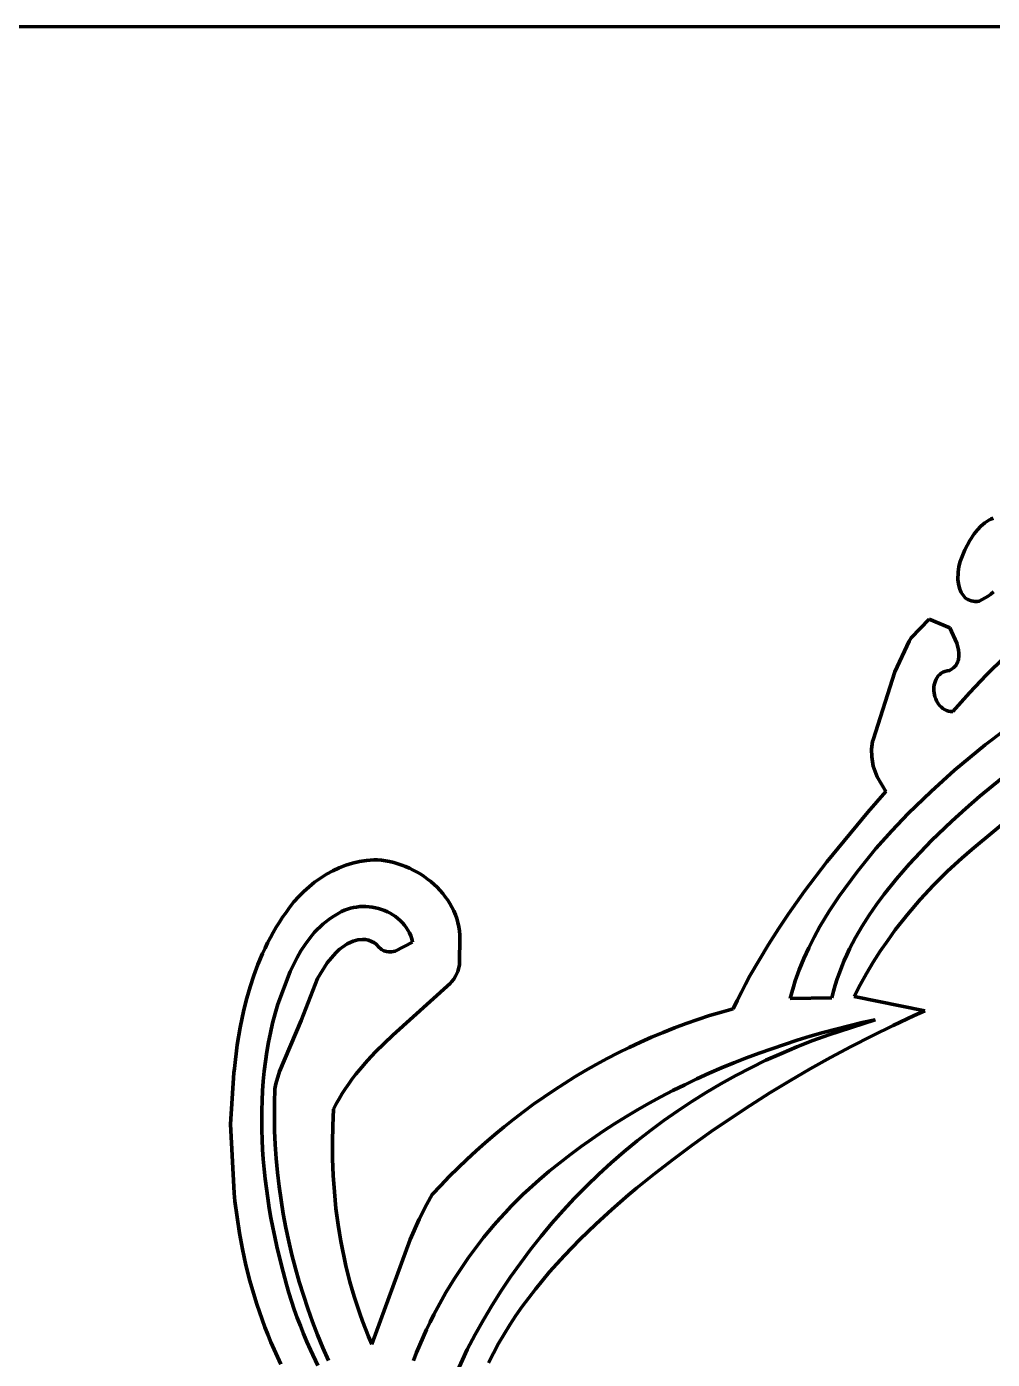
# Model space of a CAD drawing. Header units: millimetres. Extents: x 0 to 12, y 0 to 9.
# Drawn here: x 2.23 to 4.461, y 5.951 to 9.028 of the extents above; entities that cross this region are included whole.
import ezdxf

# ---------------------------------------------------------------- set-up
doc = ezdxf.new("R2010")
doc.units = ezdxf.units.MM
doc.layers.add('color#030303ff', color=7, linetype='CONTINUOUS', lineweight=100)
doc.layers.add('color#ffffffff', color=7, linetype='CONTINUOUS', lineweight=100)

msp = doc.modelspace()

# ---------------------------------------------------------------- linework, layer by layer
at = {"layer": 'color#030303ff'}
for p, q in [((4.4341, 7.8744), (4.4384, 7.8783)), ((4.4384, 7.8783), (4.4429, 7.8818)), ((4.4429, 7.8818), (4.4475, 7.8851)), ((4.4475, 7.8851), (4.4524, 7.8881)), ((4.4524, 7.8881), (4.4574, 7.8907)), ((4.4574, 7.8907), (4.4626, 7.8929)), ((4.4084, 7.8413), (4.4184, 7.8565)), ((4.4184, 7.8565), (4.4259, 7.8659)), ((4.4259, 7.8659), (4.4341, 7.8744)), ((4.3861, 7.7927), (4.397, 7.8196)), ((4.397, 7.8196), (4.4084, 7.8413)), ((4.3831, 7.781), (4.3861, 7.7927)), ((4.3812, 7.7502), (4.3813, 7.7681)), ((4.3813, 7.7681), (4.3831, 7.781)), ((4.3831, 7.7372), (4.3812, 7.7502)), ((4.3854, 7.729), (4.3831, 7.7372)), ((4.3887, 7.7216), (4.3854, 7.729)), ((4.3906, 7.7181), (4.3887, 7.7216)), ((4.3928, 7.7149), (4.3906, 7.7181)), ((4.3953, 7.712), (4.3928, 7.7149)), ((4.3981, 7.7093), (4.3953, 7.712)), ((4.4011, 7.707), (4.3981, 7.7093)), ((4.4043, 7.705), (4.4011, 7.707)), ((4.4079, 7.7034), (4.4043, 7.705)), ((4.4118, 7.7021), (4.4079, 7.7034)), ((4.4159, 7.7013), (4.4118, 7.7021)), ((4.4204, 7.7009), (4.4159, 7.7013)), ((4.4252, 7.7009), (4.4204, 7.7009)), ((4.4303, 7.7015), (4.4252, 7.7009)), ((4.4372, 7.705), (4.4303, 7.7015)), ((4.444, 7.7089), (4.4372, 7.705)), ((4.4506, 7.7132), (4.444, 7.7089)), ((4.457, 7.7178), (4.4506, 7.7132)), ((4.4631, 7.7229), (4.457, 7.7178)), ((4.2731, 7.6164), (4.3148, 7.6599)), ((4.3148, 7.6599), (4.3624, 7.6398)), ((4.3624, 7.6398), (4.3783, 7.6044)), ((4.2351, 7.5384), (4.2688, 7.6089)), ((4.2688, 7.6089), (4.2731, 7.6164)), ((4.3783, 7.6044), (4.3824, 7.589)), ((4.3824, 7.589), (4.3833, 7.5814)), ((4.3834, 7.574), (4.3824, 7.5669)), ((4.3833, 7.5814), (4.3834, 7.574)), ((4.4473, 7.5314), (4.4885, 7.572)), ((4.351, 7.5389), (4.3465, 7.5371)), ((4.3559, 7.5402), (4.351, 7.5389)), ((4.3613, 7.541), (4.3559, 7.5402)), ((4.3652, 7.5432), (4.3613, 7.541)), ((4.3687, 7.5456), (4.3652, 7.5432)), ((4.3718, 7.5482), (4.3687, 7.5456)), ((4.3744, 7.551), (4.3718, 7.5482)), ((4.3767, 7.5539), (4.3744, 7.551)), ((4.3787, 7.557), (4.3767, 7.5539)), ((4.3802, 7.5601), (4.3787, 7.557)), ((4.3815, 7.5635), (4.3802, 7.5601)), ((4.3824, 7.5669), (4.3815, 7.5635)), ((4.185, 7.3814), (4.2351, 7.5384)), ((4.3263, 7.5085), (4.3257, 7.5038)), ((4.3274, 7.513), (4.3263, 7.5085)), ((4.3289, 7.5173), (4.3274, 7.513)), ((4.3307, 7.5214), (4.3289, 7.5173)), ((4.333, 7.5253), (4.3307, 7.5214)), ((4.3358, 7.5288), (4.333, 7.5253)), ((4.3389, 7.532), (4.3358, 7.5288)), ((4.3425, 7.5348), (4.3389, 7.532)), ((4.3465, 7.5371), (4.3425, 7.5348)), ((4.4076, 7.4896), (4.4473, 7.5314)), ((4.3257, 7.5038), (4.3254, 7.4991)), ((4.3254, 7.4991), (4.3255, 7.4943)), ((4.3255, 7.4943), (4.326, 7.4895)), ((4.326, 7.4895), (4.3269, 7.4848)), ((4.3269, 7.4848), (4.3281, 7.4801)), ((4.3281, 7.4801), (4.3297, 7.4756)), ((4.3691, 7.4467), (4.4076, 7.4896)), ((4.3297, 7.4756), (4.3316, 7.4712)), ((4.3316, 7.4712), (4.3339, 7.467)), ((4.3339, 7.467), (4.3365, 7.4632)), ((4.3365, 7.4632), (4.3395, 7.4596)), ((4.3395, 7.4596), (4.3428, 7.4563)), ((4.3428, 7.4563), (4.3464, 7.4535)), ((4.3464, 7.4535), (4.3503, 7.4511)), ((4.3503, 7.4511), (4.3546, 7.4491)), ((4.3546, 7.4491), (4.3591, 7.4477)), ((4.3591, 7.4477), (4.364, 7.4469)), ((4.364, 7.4469), (4.3691, 7.4467)), ((4.5314, 7.4359), (4.444, 7.3693)), ((4.1816, 7.3594), (4.1839, 7.377)), ((4.1819, 7.342), (4.1816, 7.3594)), ((4.1839, 7.377), (4.185, 7.3814)), ((4.444, 7.3693), (4.3735, 7.3108)), ((4.1856, 7.3206), (4.1819, 7.342)), ((4.1943, 7.2958), (4.1856, 7.3206)), ((4.2146, 7.2619), (4.1943, 7.2958)), ((4.3735, 7.3108), (4.319, 7.2618)), ((4.173, 7.2139), (4.2146, 7.2619)), ((4.319, 7.2618), (4.2664, 7.2109)), ((4.4316, 7.2508), (4.4816, 7.2921)), ((4.399, 7.2225), (4.4316, 7.2508)), ((4.0785, 7.0992), (4.173, 7.2139)), ((4.2664, 7.2109), (4.2283, 7.1714)), ((4.367, 7.1934), (4.399, 7.2225)), ((4.5223, 7.2185), (4.4132, 7.128)), ((4.2283, 7.1714), (4.1914, 7.1306)), ((4.3356, 7.1636), (4.367, 7.1934)), ((4.2688, 7.094), (4.3201, 7.1485)), ((4.3201, 7.1485), (4.3356, 7.1636)), ((4.1914, 7.1306), (4.148, 7.0767)), ((4.3903, 7.1083), (4.3569, 7.0777)), ((4.4132, 7.128), (4.3903, 7.1083)), ((2.9227, 7.0708), (2.9371, 7.0787)), ((2.9371, 7.0787), (2.952, 7.0856)), ((2.952, 7.0856), (2.9673, 7.0915)), ((2.9673, 7.0915), (2.983, 7.0964)), ((2.983, 7.0964), (2.999, 7.1002)), ((2.999, 7.1002), (3.0153, 7.1027)), ((3.0153, 7.1027), (3.0235, 7.1036)), ((3.0235, 7.1036), (3.0318, 7.1041)), ((3.0318, 7.1041), (3.0402, 7.1043)), ((3.0402, 7.1043), (3.0497, 7.1033)), ((3.0497, 7.1033), (3.0592, 7.1019)), ((3.0592, 7.1019), (3.0686, 7.1)), ((3.0686, 7.1), (3.078, 7.0977)), ((3.078, 7.0977), (3.0873, 7.095)), ((3.0873, 7.095), (3.0965, 7.0919)), ((3.0965, 7.0919), (3.1056, 7.0884)), ((3.1056, 7.0884), (3.1146, 7.0845)), ((3.1146, 7.0845), (3.1233, 7.0803)), ((3.1233, 7.0803), (3.1319, 7.0756)), ((4.027, 7.0317), (4.0785, 7.0992)), ((4.2391, 7.06), (4.2688, 7.094)), ((4.3569, 7.0777), (4.3247, 7.0457)), ((2.8825, 7.0421), (2.8953, 7.0525)), ((2.8953, 7.0525), (2.9087, 7.0621)), ((2.9087, 7.0621), (2.9227, 7.0708)), ((3.1319, 7.0756), (3.1403, 7.0707)), ((3.1403, 7.0707), (3.1484, 7.0653)), ((3.1484, 7.0653), (3.1563, 7.0597)), ((3.1563, 7.0597), (3.1639, 7.0537)), ((3.1639, 7.0537), (3.1713, 7.0474)), ((3.1713, 7.0474), (3.1783, 7.0407)), ((4.148, 7.0767), (4.1069, 7.0206)), ((4.2109, 7.0248), (4.2391, 7.06)), ((2.8477, 7.0069), (2.8586, 7.0193)), ((2.8586, 7.0193), (2.8702, 7.031)), ((2.8702, 7.031), (2.8825, 7.0421)), ((3.1783, 7.0407), (3.1849, 7.0338)), ((3.1849, 7.0338), (3.1913, 7.0266)), ((3.1913, 7.0266), (3.1972, 7.019)), ((3.1972, 7.019), (3.2027, 7.0112)), ((3.9901, 6.9798), (4.027, 7.0317)), ((4.1069, 7.0206), (4.0839, 6.9859)), ((4.1929, 7.0007), (4.2109, 7.0248)), ((4.3247, 7.0457), (4.2939, 7.0126)), ((2.8294, 6.9828), (2.8375, 6.9939)), ((2.8375, 6.9939), (2.8477, 7.0069)), ((2.9642, 6.9876), (2.9577, 6.9845)), ((2.971, 6.9901), (2.9642, 6.9876)), ((2.9779, 6.9923), (2.971, 6.9901)), ((2.985, 6.994), (2.9779, 6.9923)), ((2.9921, 6.9952), (2.985, 6.994)), ((2.9994, 6.996), (2.9921, 6.9952)), ((3.0067, 6.9963), (2.9994, 6.996)), ((3.014, 6.9962), (3.0067, 6.9963)), ((3.0213, 6.9957), (3.014, 6.9962)), ((3.0285, 6.9948), (3.0213, 6.9957)), ((3.0357, 6.9935), (3.0285, 6.9948)), ((3.0429, 6.9917), (3.0357, 6.9935)), ((3.0498, 6.9896), (3.0429, 6.9917)), ((3.0567, 6.987), (3.0498, 6.9896)), ((3.0634, 6.9841), (3.0567, 6.987)), ((3.2027, 7.0112), (3.2079, 7.0032)), ((3.2079, 7.0032), (3.2125, 6.9949)), ((3.2125, 6.9949), (3.2167, 6.9863)), ((3.2167, 6.9863), (3.2205, 6.9774)), ((4.0839, 6.9859), (4.0624, 6.9502)), ((4.1759, 6.976), (4.1929, 7.0007)), ((4.2939, 7.0126), (4.2644, 6.9781)), ((2.8068, 6.9485), (2.814, 6.9601)), ((2.814, 6.9601), (2.8215, 6.9716)), ((2.8215, 6.9716), (2.8294, 6.9828)), ((2.9143, 6.9555), (2.9078, 6.9496)), ((2.9212, 6.9612), (2.9143, 6.9555)), ((2.9283, 6.9666), (2.9212, 6.9612)), ((2.9356, 6.9717), (2.9283, 6.9666)), ((2.9433, 6.9765), (2.9356, 6.9717)), ((2.9513, 6.981), (2.9433, 6.9765)), ((2.9577, 6.9845), (2.9513, 6.981)), ((3.0698, 6.9808), (3.0634, 6.9841)), ((3.0761, 6.9772), (3.0698, 6.9808)), ((3.082, 6.9731), (3.0761, 6.9772)), ((3.0877, 6.9687), (3.082, 6.9731)), ((3.0931, 6.964), (3.0877, 6.9687)), ((3.0981, 6.9589), (3.0931, 6.964)), ((3.1028, 6.9534), (3.0981, 6.9589)), ((3.2205, 6.9774), (3.2237, 6.9684)), ((3.2237, 6.9684), (3.2264, 6.9591)), ((3.2264, 6.9591), (3.2285, 6.9496)), ((3.9664, 6.9447), (3.9901, 6.9798)), ((4.1598, 6.9508), (4.1759, 6.976)), ((4.2644, 6.9781), (4.2365, 6.9425)), ((2.7869, 6.9125), (2.7933, 6.9247)), ((2.7933, 6.9247), (2.7999, 6.9366)), ((2.7999, 6.9366), (2.8068, 6.9485)), ((2.884, 6.9234), (2.8735, 6.909)), ((2.8896, 6.9303), (2.884, 6.9234)), ((2.8954, 6.9369), (2.8896, 6.9303)), ((2.9015, 6.9434), (2.8954, 6.9369)), ((2.9078, 6.9496), (2.9015, 6.9434)), ((3.1071, 6.9477), (3.1028, 6.9534)), ((3.1109, 6.9416), (3.1071, 6.9477)), ((3.1143, 6.9352), (3.1109, 6.9416)), ((3.1172, 6.9284), (3.1143, 6.9352)), ((3.1195, 6.9214), (3.1172, 6.9284)), ((3.2285, 6.9496), (3.2301, 6.9399)), ((3.2311, 6.93), (3.2298, 6.8616)), ((3.2301, 6.9399), (3.2311, 6.93)), ((3.9436, 6.909), (3.9664, 6.9447)), ((4.0491, 6.9259), (4.0366, 6.9012)), ((4.0624, 6.9502), (4.0491, 6.9259)), ((4.1377, 6.9117), (4.1448, 6.9249)), ((4.1448, 6.9249), (4.1521, 6.9379)), ((4.1521, 6.9379), (4.1598, 6.9508)), ((4.2365, 6.9425), (4.2188, 6.918)), ((2.7752, 6.8878), (2.7809, 6.9002)), ((2.7809, 6.9002), (2.7869, 6.9125)), ((2.8639, 6.894), (2.8549, 6.8784)), ((2.8735, 6.909), (2.8639, 6.894)), ((2.9441, 6.8895), (2.952, 6.8971)), ((2.952, 6.8971), (2.9705, 6.9102)), ((2.9705, 6.9102), (2.9843, 6.9164)), ((2.9843, 6.9164), (2.995, 6.9193)), ((2.995, 6.9193), (3.0058, 6.9203)), ((3.0058, 6.9203), (3.0129, 6.9198)), ((3.0129, 6.9198), (3.0199, 6.9184)), ((3.0199, 6.9184), (3.0267, 6.9158)), ((3.0267, 6.9158), (3.0333, 6.9121)), ((3.0333, 6.9121), (3.0365, 6.9098)), ((3.0365, 6.9098), (3.0396, 6.9072)), ((3.0396, 6.9072), (3.0421, 6.9042)), ((3.0421, 6.9042), (3.0446, 6.9015)), ((3.0446, 6.9015), (3.0473, 6.8992)), ((3.0473, 6.8992), (3.0499, 6.8972)), ((3.0499, 6.8972), (3.0554, 6.8943)), ((3.0554, 6.8943), (3.0611, 6.8924)), ((3.0611, 6.8924), (3.0668, 6.8917)), ((3.0727, 6.8918), (3.0816, 6.8935)), ((3.0816, 6.8935), (3.1214, 6.914)), ((3.1214, 6.914), (3.1195, 6.9214)), ((3.9217, 6.8727), (3.9436, 6.909)), ((4.0366, 6.9012), (4.0251, 6.8761)), ((4.1245, 6.8849), (4.131, 6.8984)), ((4.131, 6.8984), (4.1377, 6.9117)), ((4.2018, 6.8931), (4.1855, 6.8676)), ((4.2188, 6.918), (4.2018, 6.8931)), ((2.7549, 6.8369), (2.7645, 6.8626)), ((2.7645, 6.8626), (2.7752, 6.8878)), ((2.8549, 6.8784), (2.839, 6.846)), ((2.9021, 6.8298), (2.9246, 6.866)), ((2.9246, 6.866), (2.9441, 6.8895)), ((3.0668, 6.8917), (3.0727, 6.8918)), ((3.9007, 6.8359), (3.9217, 6.8727)), ((4.0251, 6.8761), (4.0147, 6.8505)), ((4.1127, 6.8575), (4.1185, 6.8713)), ((4.1185, 6.8713), (4.1245, 6.8849)), ((4.1855, 6.8676), (4.1701, 6.8417)), ((2.7463, 6.8108), (2.7549, 6.8369)), ((2.839, 6.846), (2.8103, 6.7709)), ((3.2211, 6.8356), (3.2169, 6.8289)), ((3.2259, 6.8463), (3.2211, 6.8356)), ((3.2298, 6.8616), (3.2259, 6.8463)), ((3.8907, 6.8172), (3.9007, 6.8359)), ((4.0147, 6.8505), (4.0053, 6.8244)), ((4.1024, 6.8293), (4.1073, 6.8435)), ((4.1073, 6.8435), (4.1127, 6.8575)), ((4.1701, 6.8417), (4.1555, 6.8152)), ((2.7387, 6.7844), (2.7463, 6.8108)), ((2.8641, 6.7332), (2.9021, 6.8298)), ((3.2088, 6.8196), (3.0757, 6.6992)), ((3.2118, 6.8226), (3.2088, 6.8196)), ((3.2169, 6.8289), (3.2118, 6.8226)), ((3.8809, 6.7984), (3.8907, 6.8172)), ((4.001, 6.8112), (3.9971, 6.7978)), ((4.0053, 6.8244), (4.001, 6.8112)), ((4.0898, 6.7858), (4.0936, 6.8005)), ((4.0936, 6.8005), (4.0978, 6.815)), ((4.0978, 6.815), (4.1024, 6.8293)), ((4.1555, 6.8152), (4.1418, 6.7882)), ((2.7319, 6.7577), (2.7387, 6.7844)), ((2.8103, 6.7709), (2.804, 6.7491)), ((3.8622, 6.7603), (3.8714, 6.7794)), ((3.8714, 6.7794), (3.8809, 6.7984)), ((3.9971, 6.7978), (3.9935, 6.7843)), ((3.9935, 6.7843), (4.0898, 6.7858)), ((4.1418, 6.7882), (4.3049, 6.7555)), ((2.7234, 6.7173), (2.7319, 6.7577)), ((2.804, 6.7491), (2.7984, 6.7271)), ((3.7802, 6.7356), (3.8073, 6.7444)), ((3.8073, 6.7444), (3.8347, 6.7526)), ((3.8347, 6.7526), (3.8622, 6.7603)), ((4.2803, 6.7445), (4.2313, 6.7217)), ((4.3049, 6.7555), (4.2803, 6.7445)), ((2.7166, 6.6766), (2.7234, 6.7173)), ((2.7984, 6.7271), (2.7934, 6.705)), ((2.814, 6.6151), (2.8641, 6.7332)), ((3.7, 6.7058), (3.7265, 6.7163)), ((3.7265, 6.7163), (3.7532, 6.7263)), ((3.7532, 6.7263), (3.7802, 6.7356)), ((4.0996, 6.7133), (4.0696, 6.7052)), ((4.0827, 6.6997), (4.1899, 6.7349)), ((4.1296, 6.7209), (4.0996, 6.7133)), ((4.1597, 6.7282), (4.1296, 6.7209)), ((4.1899, 6.7349), (4.1597, 6.7282)), ((4.2313, 6.7217), (4.1827, 6.6981)), ((2.789, 6.6828), (2.7851, 6.6606)), ((2.7934, 6.705), (2.789, 6.6828)), ((3.0757, 6.6992), (3.0362, 6.6605)), ((3.6217, 6.6711), (3.6476, 6.6832)), ((3.6476, 6.6832), (3.6736, 6.6948)), ((3.6736, 6.6948), (3.7, 6.7058)), ((3.9805, 6.6781), (3.9511, 6.6681)), ((4.0101, 6.6876), (3.9805, 6.6781)), ((4.0094, 6.6724), (4.0459, 6.6866)), ((4.0398, 6.6966), (4.0101, 6.6876)), ((4.0696, 6.7052), (4.0398, 6.6966)), ((4.0459, 6.6866), (4.0827, 6.6997)), ((4.1827, 6.6981), (4.1346, 6.6735)), ((2.71, 6.6224), (2.7166, 6.6766)), ((2.7851, 6.6606), (2.7818, 6.6382)), ((3.0362, 6.6605), (3.0174, 6.6405)), ((3.5708, 6.6453), (3.5961, 6.6585)), ((3.5961, 6.6585), (3.6217, 6.6711)), ((3.8927, 6.6468), (3.8638, 6.6354)), ((3.9218, 6.6577), (3.8927, 6.6468)), ((3.9511, 6.6681), (3.9218, 6.6577)), ((3.9377, 6.6412), (3.9733, 6.6573)), ((3.9733, 6.6573), (4.0094, 6.6724)), ((4.0869, 6.6479), (4.0397, 6.6215)), ((4.1346, 6.6735), (4.0869, 6.6479)), ((2.7087, 6.6126), (2.71, 6.6224)), ((2.7791, 6.6158), (2.7769, 6.5934)), ((2.7818, 6.6382), (2.7791, 6.6158)), ((2.9994, 6.6197), (2.9908, 6.6091)), ((3.0174, 6.6405), (2.9994, 6.6197)), ((3.4964, 6.6029), (3.5209, 6.6176)), ((3.5209, 6.6176), (3.5457, 6.6317)), ((3.5457, 6.6317), (3.5708, 6.6453)), ((3.8351, 6.6236), (3.8066, 6.6112)), ((3.8638, 6.6354), (3.8351, 6.6236)), ((3.8678, 6.6061), (3.9025, 6.6241)), ((3.9025, 6.6241), (3.9377, 6.6412)), ((4.0397, 6.6215), (3.9931, 6.5942)), ((2.7009, 6.4935), (2.7087, 6.6126)), ((2.7769, 6.5934), (2.7752, 6.5709)), ((2.8035, 6.5757), (2.8058, 6.5872)), ((2.8058, 6.5872), (2.814, 6.6151)), ((2.9743, 6.5872), (2.9665, 6.5759)), ((2.9824, 6.5982), (2.9743, 6.5872)), ((2.9908, 6.6091), (2.9824, 6.5982)), ((3.4482, 6.5723), (3.4721, 6.5878)), ((3.4721, 6.5878), (3.4964, 6.6029)), ((3.7503, 6.585), (3.7225, 6.5712)), ((3.7783, 6.5984), (3.7503, 6.585)), ((3.8066, 6.6112), (3.7783, 6.5984)), ((3.7999, 6.5673), (3.8336, 6.5871)), ((3.8336, 6.5871), (3.8678, 6.6061)), ((3.9931, 6.5942), (3.9469, 6.5661)), ((2.7752, 6.5709), (2.774, 6.5483)), ((2.8025, 6.5434), (2.8035, 6.5757)), ((2.9591, 6.5644), (2.952, 6.5526)), ((2.9665, 6.5759), (2.9591, 6.5644)), ((3.4012, 6.5397), (3.4245, 6.5562)), ((3.4245, 6.5562), (3.4482, 6.5723)), ((3.695, 6.5569), (3.6677, 6.542)), ((3.7225, 6.5712), (3.695, 6.5569)), ((3.7668, 6.5465), (3.7999, 6.5673)), ((3.9469, 6.5661), (3.9012, 6.5371)), ((2.7733, 6.5257), (2.7731, 6.5032)), ((2.774, 6.5483), (2.7733, 6.5257)), ((2.8024, 6.511), (2.8025, 6.5434)), ((2.9388, 6.5282), (2.9371, 6.4901)), ((2.9452, 6.5406), (2.9388, 6.5282)), ((2.952, 6.5526), (2.9452, 6.5406)), ((3.3782, 6.5228), (3.4012, 6.5397)), ((3.6408, 6.5267), (3.6142, 6.5108)), ((3.6677, 6.542), (3.6408, 6.5267)), ((3.7022, 6.5025), (3.7342, 6.5249)), ((3.7342, 6.5249), (3.7668, 6.5465)), ((3.9012, 6.5371), (3.8561, 6.5072)), ((2.7094, 6.3345), (2.7009, 6.4935)), ((2.7731, 6.5032), (2.7733, 6.4805)), ((2.803, 6.4787), (2.8024, 6.511)), ((3.3331, 6.4877), (3.3555, 6.5055)), ((3.3555, 6.5055), (3.3782, 6.5228)), ((3.5879, 6.4945), (3.5619, 6.4776)), ((3.6142, 6.5108), (3.5879, 6.4945)), ((3.6708, 6.4792), (3.7022, 6.5025)), ((3.8561, 6.5072), (3.8115, 6.4766)), ((2.7733, 6.4805), (2.774, 6.4579)), ((2.8044, 6.4465), (2.803, 6.4787)), ((2.9371, 6.4901), (2.9364, 6.4519)), ((3.2894, 6.4509), (3.3111, 6.4695)), ((3.3111, 6.4695), (3.3331, 6.4877)), ((3.5619, 6.4776), (3.5362, 6.4601)), ((3.64, 6.4551), (3.6708, 6.4792)), ((3.8115, 6.4766), (3.7675, 6.4452)), ((2.774, 6.4579), (2.7752, 6.4353)), ((2.7752, 6.4353), (2.7767, 6.4127)), ((2.8066, 6.4143), (2.8044, 6.4465)), ((2.9364, 6.4519), (2.9368, 6.4136)), ((3.2472, 6.4125), (3.2681, 6.4319)), ((3.2681, 6.4319), (3.2894, 6.4509)), ((3.511, 6.4422), (3.4861, 6.4237)), ((3.5362, 6.4601), (3.511, 6.4422)), ((3.6098, 6.4302), (3.64, 6.4551)), ((3.7675, 6.4452), (3.7241, 6.413)), ((2.7767, 6.4127), (2.7787, 6.3901)), ((2.8096, 6.3822), (2.8066, 6.4143)), ((2.9368, 6.4136), (2.9383, 6.3754)), ((3.2266, 6.3927), (3.2472, 6.4125)), ((3.4616, 6.4047), (3.4374, 6.3852)), ((3.4861, 6.4237), (3.4616, 6.4047)), ((3.5515, 6.378), (3.5803, 6.4045)), ((3.5803, 6.4045), (3.6098, 6.4302)), ((3.7241, 6.413), (3.6813, 6.3801)), ((2.7787, 6.3901), (2.7811, 6.3676)), ((2.8133, 6.3502), (2.8096, 6.3822)), ((2.9383, 6.3754), (2.9409, 6.3372)), ((3.1866, 6.3521), (3.2064, 6.3726)), ((3.2064, 6.3726), (3.2266, 6.3927)), ((3.4374, 6.3852), (3.4137, 6.3651)), ((3.5233, 6.3509), (3.5515, 6.378)), ((3.6813, 6.3801), (3.639, 6.3464)), ((2.7811, 6.3676), (2.7839, 6.3451)), ((2.7839, 6.3451), (2.7871, 6.3226)), ((2.8178, 6.3182), (2.8133, 6.3502)), ((3.1672, 6.3312), (3.1866, 6.3521)), ((3.3905, 6.3444), (3.3764, 6.3312)), ((3.4137, 6.3651), (3.3905, 6.3444)), ((3.4959, 6.3229), (3.5233, 6.3509)), ((3.639, 6.3464), (3.6199, 6.3303)), ((2.7114, 6.3159), (2.7094, 6.3345)), ((2.7161, 6.2789), (2.7114, 6.3159)), ((2.7871, 6.3226), (2.7906, 6.3002)), ((2.823, 6.2864), (2.8178, 6.3182)), ((2.9409, 6.3372), (2.9447, 6.299)), ((3.1371, 6.2745), (3.1546, 6.3088)), ((3.1546, 6.3088), (3.1672, 6.3312)), ((3.3626, 6.3178), (3.3491, 6.3041)), ((3.3764, 6.3312), (3.3626, 6.3178)), ((3.4693, 6.2943), (3.4959, 6.3229)), ((3.6199, 6.3303), (3.5819, 6.2971)), ((2.7219, 6.2419), (2.7161, 6.2789)), ((2.7906, 6.3002), (2.7945, 6.2778)), ((2.7945, 6.2778), (2.7987, 6.2555)), ((2.8289, 6.2547), (2.823, 6.2864)), ((2.9447, 6.299), (2.9497, 6.2611)), ((3.3359, 6.2901), (3.3229, 6.2759)), ((3.3491, 6.3041), (3.3359, 6.2901)), ((3.4434, 6.265), (3.4693, 6.2943)), ((3.5631, 6.2801), (3.5445, 6.2628)), ((3.5819, 6.2971), (3.5631, 6.2801)), ((2.7987, 6.2555), (2.8032, 6.2333)), ((2.8356, 6.2232), (2.8289, 6.2547)), ((2.9497, 6.2611), (2.9527, 6.2422)), ((3.1162, 6.2276), (3.1371, 6.2745)), ((3.2977, 6.2468), (3.2855, 6.2319)), ((3.3101, 6.2615), (3.2977, 6.2468)), ((3.3229, 6.2759), (3.3101, 6.2615)), ((3.4183, 6.2351), (3.4434, 6.265)), ((3.5445, 6.2628), (3.526, 6.2452)), ((2.7288, 6.2051), (2.7219, 6.2419)), ((2.8032, 6.2333), (2.8081, 6.2112)), ((2.843, 6.1918), (2.8356, 6.2232)), ((2.9527, 6.2422), (2.9559, 6.2233)), ((2.9559, 6.2233), (2.9595, 6.2045)), ((3.0276, 5.9857), (3.1162, 6.2276)), ((3.2736, 6.2167), (3.262, 6.2013)), ((3.2855, 6.2319), (3.2736, 6.2167)), ((3.394, 6.2044), (3.4183, 6.2351)), ((3.5078, 6.2273), (3.4898, 6.2091)), ((3.526, 6.2452), (3.5078, 6.2273)), ((2.7368, 6.1685), (2.7288, 6.2051)), ((2.8081, 6.2112), (2.8187, 6.1673)), ((2.8511, 6.1606), (2.843, 6.1918)), ((2.9595, 6.2045), (2.9634, 6.1858)), ((2.9634, 6.1858), (2.9676, 6.1671)), ((3.2507, 6.1858), (3.2396, 6.17)), ((3.262, 6.2013), (3.2507, 6.1858)), ((3.3705, 6.1732), (3.394, 6.2044)), ((3.4722, 6.1905), (3.4549, 6.1717)), ((3.4898, 6.2091), (3.4722, 6.1905)), ((2.746, 6.1322), (2.7368, 6.1685)), ((2.8187, 6.1673), (2.8303, 6.1238)), ((2.86, 6.1296), (2.8511, 6.1606)), ((2.9676, 6.1671), (2.9721, 6.1485)), ((3.2289, 6.154), (3.2185, 6.1378)), ((3.2396, 6.17), (3.2289, 6.154)), ((3.3478, 6.1413), (3.3705, 6.1732)), ((3.4549, 6.1717), (3.4379, 6.1525)), ((2.7563, 6.0962), (2.746, 6.1322)), ((2.8303, 6.1238), (2.8359, 6.1043)), ((2.8695, 6.0987), (2.86, 6.1296)), ((2.9721, 6.1485), (2.9769, 6.13)), ((2.9769, 6.13), (2.9821, 6.1116)), ((3.2185, 6.1378), (3.2083, 6.1214)), ((3.3261, 6.1088), (3.3478, 6.1413)), ((3.4214, 6.133), (3.4053, 6.1132)), ((3.4379, 6.1525), (3.4214, 6.133)), ((2.7619, 6.0783), (2.7563, 6.0962)), ((2.8359, 6.1043), (2.842, 6.085)), ((2.8797, 6.0681), (2.8695, 6.0987)), ((2.9821, 6.1116), (2.9876, 6.0933)), ((2.9876, 6.0933), (2.9934, 6.0751)), ((3.1985, 6.1049), (3.1889, 6.0882)), ((3.2083, 6.1214), (3.1985, 6.1049)), ((3.3052, 6.0758), (3.3261, 6.1088)), ((3.3897, 6.093), (3.3747, 6.0725)), ((3.4053, 6.1132), (3.3897, 6.093)), ((2.7678, 6.0606), (2.7619, 6.0783)), ((2.842, 6.085), (2.8484, 6.0659)), ((2.8484, 6.0659), (2.8552, 6.047)), ((2.8906, 6.0377), (2.8797, 6.0681)), ((2.9934, 6.0751), (2.9995, 6.057)), ((3.1797, 6.0712), (3.1708, 6.0542)), ((3.1889, 6.0882), (3.1797, 6.0712)), ((3.2852, 6.0421), (3.3052, 6.0758)), ((3.3747, 6.0725), (3.3601, 6.0517)), ((2.774, 6.0429), (2.7678, 6.0606)), ((2.7805, 6.0254), (2.774, 6.0429)), ((2.8552, 6.047), (2.8624, 6.0282)), ((2.9021, 6.0076), (2.8906, 6.0377)), ((2.9995, 6.057), (3.006, 6.039)), ((3.006, 6.039), (3.0129, 6.0211)), ((3.1622, 6.0369), (3.1539, 6.0195)), ((3.1708, 6.0542), (3.1622, 6.0369)), ((3.2661, 6.008), (3.2852, 6.0421)), ((3.3601, 6.0517), (3.3462, 6.0306)), ((2.7873, 6.008), (2.7805, 6.0254)), ((2.7944, 5.9908), (2.7873, 6.008)), ((2.8624, 6.0282), (2.8699, 6.0095)), ((2.8699, 6.0095), (2.8777, 5.991)), ((2.9143, 5.9777), (2.9021, 6.0076)), ((3.0129, 6.0211), (3.0201, 6.0034)), ((3.0201, 6.0034), (3.0276, 5.9857)), ((3.146, 6.002), (3.1383, 5.9843)), ((3.1539, 6.0195), (3.146, 6.002)), ((3.248, 5.9733), (3.2661, 6.008)), ((3.3329, 6.0091), (3.3202, 5.9872)), ((3.3462, 6.0306), (3.3329, 6.0091)), ((2.8019, 5.9736), (2.7944, 5.9908)), ((2.8096, 5.9566), (2.8019, 5.9736)), ((2.8777, 5.991), (2.8859, 5.9726)), ((2.8859, 5.9726), (2.903, 5.9363)), ((2.9272, 5.9481), (2.9143, 5.9777)), ((3.1383, 5.9843), (3.131, 5.9665)), ((3.208, 5.8851), (3.248, 5.9733)), ((3.3202, 5.9872), (3.3083, 5.965)), ((2.8177, 5.9398), (2.8096, 5.9566)), ((3.131, 5.9665), (3.1241, 5.9485)), ((3.3083, 5.965), (3.297, 5.9425))]:
    msp.add_line(p, q, dxfattribs=at)
at = {"layer": 'color#ffffffff'}
for p, q in [((0, 9.0278), (12.0278, 9.0278)), ((4.4384, 7.8783), (4.4341, 7.8744)), ((4.4429, 7.8818), (4.4384, 7.8783)), ((4.4475, 7.8851), (4.4429, 7.8818)), ((4.4524, 7.8881), (4.4475, 7.8851)), ((4.4574, 7.8907), (4.4524, 7.8881)), ((4.4626, 7.8929), (4.4574, 7.8907)), ((4.4184, 7.8565), (4.4084, 7.8413)), ((4.4259, 7.8659), (4.4184, 7.8565)), ((4.4341, 7.8744), (4.4259, 7.8659)), ((4.397, 7.8196), (4.3861, 7.7927)), ((4.4084, 7.8413), (4.397, 7.8196)), ((4.3861, 7.7927), (4.3831, 7.781)), ((4.3813, 7.7681), (4.3812, 7.7502)), ((4.3831, 7.781), (4.3813, 7.7681)), ((4.3812, 7.7502), (4.3831, 7.7372)), ((4.3831, 7.7372), (4.3854, 7.729)), ((4.3854, 7.729), (4.3887, 7.7216)), ((4.3887, 7.7216), (4.3906, 7.7181)), ((4.3906, 7.7181), (4.3928, 7.7149)), ((4.3928, 7.7149), (4.3953, 7.712)), ((4.3953, 7.712), (4.3981, 7.7093)), ((4.3981, 7.7093), (4.4011, 7.707)), ((4.4011, 7.707), (4.4043, 7.705)), ((4.4043, 7.705), (4.4079, 7.7034)), ((4.4079, 7.7034), (4.4118, 7.7021)), ((4.4118, 7.7021), (4.4159, 7.7013)), ((4.4159, 7.7013), (4.4204, 7.7009)), ((4.4204, 7.7009), (4.4252, 7.7009)), ((4.4252, 7.7009), (4.4303, 7.7015)), ((4.4303, 7.7015), (4.4372, 7.705)), ((4.4372, 7.705), (4.444, 7.7089)), ((4.444, 7.7089), (4.4506, 7.7132)), ((4.4506, 7.7132), (4.457, 7.7178)), ((4.457, 7.7178), (4.4631, 7.7229)), ((4.3148, 7.6599), (4.2731, 7.6164)), ((4.3624, 7.6398), (4.3148, 7.6599)), ((4.3783, 7.6044), (4.3624, 7.6398)), ((4.2688, 7.6089), (4.2351, 7.5384)), ((4.2731, 7.6164), (4.2688, 7.6089)), ((4.3824, 7.589), (4.3783, 7.6044)), ((4.3833, 7.5814), (4.3824, 7.589)), ((4.3824, 7.5669), (4.3834, 7.574)), ((4.3834, 7.574), (4.3833, 7.5814)), ((4.4885, 7.572), (4.4473, 7.5314)), ((4.3465, 7.5371), (4.351, 7.5389)), ((4.351, 7.5389), (4.3559, 7.5402)), ((4.3559, 7.5402), (4.3613, 7.541)), ((4.3613, 7.541), (4.3652, 7.5432)), ((4.3652, 7.5432), (4.3687, 7.5456)), ((4.3687, 7.5456), (4.3718, 7.5482)), ((4.3718, 7.5482), (4.3744, 7.551)), ((4.3744, 7.551), (4.3767, 7.5539)), ((4.3767, 7.5539), (4.3787, 7.557)), ((4.3787, 7.557), (4.3802, 7.5601)), ((4.3802, 7.5601), (4.3815, 7.5635)), ((4.3815, 7.5635), (4.3824, 7.5669)), ((4.2351, 7.5384), (4.185, 7.3814)), ((4.3257, 7.5038), (4.3263, 7.5085)), ((4.3263, 7.5085), (4.3274, 7.513)), ((4.3274, 7.513), (4.3289, 7.5173)), ((4.3289, 7.5173), (4.3307, 7.5214)), ((4.3307, 7.5214), (4.333, 7.5253)), ((4.333, 7.5253), (4.3358, 7.5288)), ((4.3358, 7.5288), (4.3389, 7.532)), ((4.3389, 7.532), (4.3425, 7.5348)), ((4.3425, 7.5348), (4.3465, 7.5371)), ((4.4473, 7.5314), (4.4076, 7.4896)), ((4.3254, 7.4991), (4.3257, 7.5038)), ((4.3255, 7.4943), (4.3254, 7.4991)), ((4.326, 7.4895), (4.3255, 7.4943)), ((4.3269, 7.4848), (4.326, 7.4895)), ((4.3281, 7.4801), (4.3269, 7.4848)), ((4.3297, 7.4756), (4.3281, 7.4801)), ((4.4076, 7.4896), (4.3691, 7.4467)), ((4.3316, 7.4712), (4.3297, 7.4756)), ((4.3339, 7.467), (4.3316, 7.4712)), ((4.3365, 7.4632), (4.3339, 7.467)), ((4.3395, 7.4596), (4.3365, 7.4632)), ((4.3428, 7.4563), (4.3395, 7.4596)), ((4.3464, 7.4535), (4.3428, 7.4563)), ((4.3503, 7.4511), (4.3464, 7.4535)), ((4.3546, 7.4491), (4.3503, 7.4511)), ((4.3591, 7.4477), (4.3546, 7.4491)), ((4.364, 7.4469), (4.3591, 7.4477)), ((4.3691, 7.4467), (4.364, 7.4469)), ((4.444, 7.3693), (4.5314, 7.4359)), ((4.1839, 7.377), (4.1816, 7.3594)), ((4.1816, 7.3594), (4.1819, 7.342)), ((4.185, 7.3814), (4.1839, 7.377)), ((4.3735, 7.3108), (4.444, 7.3693)), ((4.1819, 7.342), (4.1856, 7.3206)), ((4.1856, 7.3206), (4.1943, 7.2958)), ((4.1943, 7.2958), (4.2146, 7.2619)), ((4.319, 7.2618), (4.3735, 7.3108)), ((4.2146, 7.2619), (4.173, 7.2139)), ((4.2664, 7.2109), (4.319, 7.2618)), ((4.4816, 7.2921), (4.4316, 7.2508)), ((4.4316, 7.2508), (4.399, 7.2225)), ((4.173, 7.2139), (4.0785, 7.0992)), ((4.2283, 7.1714), (4.2664, 7.2109)), ((4.399, 7.2225), (4.367, 7.1934)), ((4.4132, 7.128), (4.5223, 7.2185)), ((4.1914, 7.1306), (4.2283, 7.1714)), ((4.367, 7.1934), (4.3356, 7.1636)), ((4.3201, 7.1485), (4.2688, 7.094)), ((4.3356, 7.1636), (4.3201, 7.1485)), ((4.148, 7.0767), (4.1914, 7.1306)), ((4.3569, 7.0777), (4.3903, 7.1083)), ((4.3903, 7.1083), (4.4132, 7.128)), ((2.9371, 7.0787), (2.9227, 7.0708)), ((2.952, 7.0856), (2.9371, 7.0787)), ((2.9673, 7.0915), (2.952, 7.0856)), ((2.983, 7.0964), (2.9673, 7.0915)), ((2.999, 7.1002), (2.983, 7.0964)), ((3.0153, 7.1027), (2.999, 7.1002)), ((3.0235, 7.1036), (3.0153, 7.1027)), ((3.0318, 7.1041), (3.0235, 7.1036)), ((3.0402, 7.1043), (3.0318, 7.1041)), ((3.0497, 7.1033), (3.0402, 7.1043)), ((3.0592, 7.1019), (3.0497, 7.1033)), ((3.0686, 7.1), (3.0592, 7.1019)), ((3.078, 7.0977), (3.0686, 7.1)), ((3.0873, 7.095), (3.078, 7.0977)), ((3.0965, 7.0919), (3.0873, 7.095)), ((3.1056, 7.0884), (3.0965, 7.0919)), ((3.1146, 7.0845), (3.1056, 7.0884)), ((3.1233, 7.0803), (3.1146, 7.0845)), ((3.1319, 7.0756), (3.1233, 7.0803)), ((4.0785, 7.0992), (4.027, 7.0317)), ((4.2688, 7.094), (4.2391, 7.06)), ((4.3247, 7.0457), (4.3569, 7.0777)), ((2.8953, 7.0525), (2.8825, 7.0421)), ((2.9087, 7.0621), (2.8953, 7.0525)), ((2.9227, 7.0708), (2.9087, 7.0621)), ((3.1403, 7.0707), (3.1319, 7.0756)), ((3.1484, 7.0653), (3.1403, 7.0707)), ((3.1563, 7.0597), (3.1484, 7.0653)), ((3.1639, 7.0537), (3.1563, 7.0597)), ((3.1713, 7.0474), (3.1639, 7.0537)), ((3.1783, 7.0407), (3.1713, 7.0474)), ((4.1069, 7.0206), (4.148, 7.0767)), ((4.2391, 7.06), (4.2109, 7.0248)), ((2.8586, 7.0193), (2.8477, 7.0069)), ((2.8702, 7.031), (2.8586, 7.0193)), ((2.8825, 7.0421), (2.8702, 7.031)), ((3.1849, 7.0338), (3.1783, 7.0407)), ((3.1913, 7.0266), (3.1849, 7.0338)), ((3.1972, 7.019), (3.1913, 7.0266)), ((3.2027, 7.0112), (3.1972, 7.019)), ((4.027, 7.0317), (3.9901, 6.9798)), ((4.0839, 6.9859), (4.1069, 7.0206)), ((4.2109, 7.0248), (4.1929, 7.0007)), ((4.2939, 7.0126), (4.3247, 7.0457)), ((2.8375, 6.9939), (2.8294, 6.9828)), ((2.8477, 7.0069), (2.8375, 6.9939)), ((2.9577, 6.9845), (2.9642, 6.9876)), ((2.9642, 6.9876), (2.971, 6.9901)), ((2.971, 6.9901), (2.9779, 6.9923)), ((2.9779, 6.9923), (2.985, 6.994)), ((2.985, 6.994), (2.9921, 6.9952)), ((2.9921, 6.9952), (2.9994, 6.996)), ((2.9994, 6.996), (3.0067, 6.9963)), ((3.0067, 6.9963), (3.014, 6.9962)), ((3.014, 6.9962), (3.0213, 6.9957)), ((3.0213, 6.9957), (3.0285, 6.9948)), ((3.0285, 6.9948), (3.0357, 6.9935)), ((3.0357, 6.9935), (3.0429, 6.9917)), ((3.0429, 6.9917), (3.0498, 6.9896)), ((3.0498, 6.9896), (3.0567, 6.987)), ((3.0567, 6.987), (3.0634, 6.9841)), ((3.2079, 7.0032), (3.2027, 7.0112)), ((3.2125, 6.9949), (3.2079, 7.0032)), ((3.2167, 6.9863), (3.2125, 6.9949)), ((3.2205, 6.9774), (3.2167, 6.9863)), ((4.0624, 6.9502), (4.0839, 6.9859)), ((4.1929, 7.0007), (4.1759, 6.976)), ((4.2644, 6.9781), (4.2939, 7.0126)), ((2.814, 6.9601), (2.8068, 6.9485)), ((2.8215, 6.9716), (2.814, 6.9601)), ((2.8294, 6.9828), (2.8215, 6.9716)), ((2.9078, 6.9496), (2.9143, 6.9555)), ((2.9143, 6.9555), (2.9212, 6.9612)), ((2.9212, 6.9612), (2.9283, 6.9666)), ((2.9283, 6.9666), (2.9356, 6.9717)), ((2.9356, 6.9717), (2.9433, 6.9765)), ((2.9433, 6.9765), (2.9513, 6.981)), ((2.9513, 6.981), (2.9577, 6.9845)), ((3.0634, 6.9841), (3.0698, 6.9808)), ((3.0698, 6.9808), (3.0761, 6.9772)), ((3.0761, 6.9772), (3.082, 6.9731)), ((3.082, 6.9731), (3.0877, 6.9687)), ((3.0877, 6.9687), (3.0931, 6.964)), ((3.0931, 6.964), (3.0981, 6.9589)), ((3.0981, 6.9589), (3.1028, 6.9534)), ((3.2237, 6.9684), (3.2205, 6.9774)), ((3.2264, 6.9591), (3.2237, 6.9684)), ((3.2285, 6.9496), (3.2264, 6.9591)), ((3.9901, 6.9798), (3.9664, 6.9447)), ((4.1759, 6.976), (4.1598, 6.9508)), ((4.2365, 6.9425), (4.2644, 6.9781)), ((2.7933, 6.9247), (2.7869, 6.9125)), ((2.7999, 6.9366), (2.7933, 6.9247)), ((2.8068, 6.9485), (2.7999, 6.9366)), ((2.8735, 6.909), (2.884, 6.9234)), ((2.884, 6.9234), (2.8896, 6.9303)), ((2.8896, 6.9303), (2.8954, 6.9369)), ((2.8954, 6.9369), (2.9015, 6.9434)), ((2.9015, 6.9434), (2.9078, 6.9496)), ((3.1028, 6.9534), (3.1071, 6.9477)), ((3.1071, 6.9477), (3.1109, 6.9416)), ((3.1109, 6.9416), (3.1143, 6.9352)), ((3.1143, 6.9352), (3.1172, 6.9284)), ((3.1172, 6.9284), (3.1195, 6.9214)), ((3.2301, 6.9399), (3.2285, 6.9496)), ((3.2298, 6.8616), (3.2311, 6.93)), ((3.2311, 6.93), (3.2301, 6.9399)), ((3.9664, 6.9447), (3.9436, 6.909)), ((4.0366, 6.9012), (4.0491, 6.9259)), ((4.0491, 6.9259), (4.0624, 6.9502)), ((4.1448, 6.9249), (4.1377, 6.9117)), ((4.1521, 6.9379), (4.1448, 6.9249)), ((4.1598, 6.9508), (4.1521, 6.9379)), ((4.2188, 6.918), (4.2365, 6.9425)), ((2.7809, 6.9002), (2.7752, 6.8878)), ((2.7869, 6.9125), (2.7809, 6.9002)), ((2.8549, 6.8784), (2.8639, 6.894)), ((2.8639, 6.894), (2.8735, 6.909)), ((2.952, 6.8971), (2.9441, 6.8895)), ((2.9705, 6.9102), (2.952, 6.8971)), ((2.9843, 6.9164), (2.9705, 6.9102)), ((2.995, 6.9193), (2.9843, 6.9164)), ((3.0058, 6.9203), (2.995, 6.9193)), ((3.0129, 6.9198), (3.0058, 6.9203)), ((3.0199, 6.9184), (3.0129, 6.9198)), ((3.0267, 6.9158), (3.0199, 6.9184)), ((3.0333, 6.9121), (3.0267, 6.9158)), ((3.0365, 6.9098), (3.0333, 6.9121)), ((3.0396, 6.9072), (3.0365, 6.9098)), ((3.0421, 6.9042), (3.0396, 6.9072)), ((3.0446, 6.9015), (3.0421, 6.9042)), ((3.0473, 6.8992), (3.0446, 6.9015)), ((3.0499, 6.8972), (3.0473, 6.8992)), ((3.0554, 6.8943), (3.0499, 6.8972)), ((3.0611, 6.8924), (3.0554, 6.8943)), ((3.0668, 6.8917), (3.0611, 6.8924)), ((3.0816, 6.8935), (3.0727, 6.8918)), ((3.1214, 6.914), (3.0816, 6.8935)), ((3.1195, 6.9214), (3.1214, 6.914)), ((3.9436, 6.909), (3.9217, 6.8727)), ((4.0251, 6.8761), (4.0366, 6.9012)), ((4.131, 6.8984), (4.1245, 6.8849)), ((4.1377, 6.9117), (4.131, 6.8984)), ((4.1855, 6.8676), (4.2018, 6.8931)), ((4.2018, 6.8931), (4.2188, 6.918)), ((2.7645, 6.8626), (2.7549, 6.8369)), ((2.7752, 6.8878), (2.7645, 6.8626)), ((2.839, 6.846), (2.8549, 6.8784)), ((2.9246, 6.866), (2.9021, 6.8298)), ((2.9441, 6.8895), (2.9246, 6.866)), ((3.0727, 6.8918), (3.0668, 6.8917)), ((3.9217, 6.8727), (3.9007, 6.8359)), ((4.0147, 6.8505), (4.0251, 6.8761)), ((4.1185, 6.8713), (4.1127, 6.8575)), ((4.1245, 6.8849), (4.1185, 6.8713)), ((4.1701, 6.8417), (4.1855, 6.8676)), ((2.7549, 6.8369), (2.7463, 6.8108)), ((2.8103, 6.7709), (2.839, 6.846)), ((3.2169, 6.8289), (3.2211, 6.8356)), ((3.2211, 6.8356), (3.2259, 6.8463)), ((3.2259, 6.8463), (3.2298, 6.8616)), ((3.9007, 6.8359), (3.8907, 6.8172)), ((4.0053, 6.8244), (4.0147, 6.8505)), ((4.1073, 6.8435), (4.1024, 6.8293)), ((4.1127, 6.8575), (4.1073, 6.8435)), ((4.1555, 6.8152), (4.1701, 6.8417)), ((2.7463, 6.8108), (2.7387, 6.7844)), ((2.9021, 6.8298), (2.8641, 6.7332)), ((3.0757, 6.6992), (3.2088, 6.8196)), ((3.2088, 6.8196), (3.2118, 6.8226)), ((3.2118, 6.8226), (3.2169, 6.8289)), ((3.8907, 6.8172), (3.8809, 6.7984)), ((3.9971, 6.7978), (4.001, 6.8112)), ((4.001, 6.8112), (4.0053, 6.8244)), ((4.0936, 6.8005), (4.0898, 6.7858)), ((4.0978, 6.815), (4.0936, 6.8005)), ((4.1024, 6.8293), (4.0978, 6.815)), ((4.1418, 6.7882), (4.1555, 6.8152)), ((2.7387, 6.7844), (2.7319, 6.7577)), ((2.804, 6.7491), (2.8103, 6.7709)), ((3.8714, 6.7794), (3.8622, 6.7603)), ((3.8809, 6.7984), (3.8714, 6.7794)), ((3.9935, 6.7843), (3.9971, 6.7978)), ((4.0898, 6.7858), (3.9935, 6.7843)), ((4.3049, 6.7555), (4.1418, 6.7882)), ((2.7319, 6.7577), (2.7234, 6.7173)), ((2.7984, 6.7271), (2.804, 6.7491)), ((3.8073, 6.7444), (3.7802, 6.7356)), ((3.8347, 6.7526), (3.8073, 6.7444)), ((3.8622, 6.7603), (3.8347, 6.7526)), ((4.2313, 6.7217), (4.2803, 6.7445)), ((4.2803, 6.7445), (4.3049, 6.7555)), ((2.7234, 6.7173), (2.7166, 6.6766)), ((2.7934, 6.705), (2.7984, 6.7271)), ((2.8641, 6.7332), (2.814, 6.6151)), ((3.7265, 6.7163), (3.7, 6.7058)), ((3.7532, 6.7263), (3.7265, 6.7163)), ((3.7802, 6.7356), (3.7532, 6.7263)), ((4.0696, 6.7052), (4.0996, 6.7133)), ((4.1899, 6.7349), (4.0827, 6.6997)), ((4.0996, 6.7133), (4.1296, 6.7209)), ((4.1296, 6.7209), (4.1597, 6.7282)), ((4.1597, 6.7282), (4.1899, 6.7349)), ((4.1827, 6.6981), (4.2313, 6.7217)), ((2.7851, 6.6606), (2.789, 6.6828)), ((2.789, 6.6828), (2.7934, 6.705)), ((3.0362, 6.6605), (3.0757, 6.6992)), ((3.6476, 6.6832), (3.6217, 6.6711)), ((3.6736, 6.6948), (3.6476, 6.6832)), ((3.7, 6.7058), (3.6736, 6.6948)), ((3.9511, 6.6681), (3.9805, 6.6781)), ((3.9805, 6.6781), (4.0101, 6.6876)), ((4.0459, 6.6866), (4.0094, 6.6724)), ((4.0101, 6.6876), (4.0398, 6.6966)), ((4.0398, 6.6966), (4.0696, 6.7052)), ((4.0827, 6.6997), (4.0459, 6.6866)), ((4.1346, 6.6735), (4.1827, 6.6981)), ((2.7166, 6.6766), (2.71, 6.6224)), ((2.7818, 6.6382), (2.7851, 6.6606)), ((3.0174, 6.6405), (3.0362, 6.6605)), ((3.5961, 6.6585), (3.5708, 6.6453)), ((3.6217, 6.6711), (3.5961, 6.6585)), ((3.8638, 6.6354), (3.8927, 6.6468)), ((3.8927, 6.6468), (3.9218, 6.6577)), ((3.9218, 6.6577), (3.9511, 6.6681)), ((3.9733, 6.6573), (3.9377, 6.6412)), ((4.0094, 6.6724), (3.9733, 6.6573)), ((4.0397, 6.6215), (4.0869, 6.6479)), ((4.0869, 6.6479), (4.1346, 6.6735)), ((2.71, 6.6224), (2.7087, 6.6126)), ((2.7769, 6.5934), (2.7791, 6.6158)), ((2.7791, 6.6158), (2.7818, 6.6382)), ((2.9908, 6.6091), (2.9994, 6.6197)), ((2.9994, 6.6197), (3.0174, 6.6405)), ((3.5209, 6.6176), (3.4964, 6.6029)), ((3.5457, 6.6317), (3.5209, 6.6176)), ((3.5708, 6.6453), (3.5457, 6.6317)), ((3.8066, 6.6112), (3.8351, 6.6236)), ((3.8351, 6.6236), (3.8638, 6.6354)), ((3.9025, 6.6241), (3.8678, 6.6061)), ((3.9377, 6.6412), (3.9025, 6.6241)), ((3.9931, 6.5942), (4.0397, 6.6215)), ((2.7087, 6.6126), (2.7009, 6.4935)), ((2.7752, 6.5709), (2.7769, 6.5934)), ((2.8058, 6.5872), (2.8035, 6.5757)), ((2.814, 6.6151), (2.8058, 6.5872)), ((2.9665, 6.5759), (2.9743, 6.5872)), ((2.9743, 6.5872), (2.9824, 6.5982)), ((2.9824, 6.5982), (2.9908, 6.6091)), ((3.4721, 6.5878), (3.4482, 6.5723)), ((3.4964, 6.6029), (3.4721, 6.5878)), ((3.7225, 6.5712), (3.7503, 6.585)), ((3.7503, 6.585), (3.7783, 6.5984)), ((3.7783, 6.5984), (3.8066, 6.6112)), ((3.8336, 6.5871), (3.7999, 6.5673)), ((3.8678, 6.6061), (3.8336, 6.5871)), ((3.9469, 6.5661), (3.9931, 6.5942)), ((2.774, 6.5483), (2.7752, 6.5709)), ((2.8035, 6.5757), (2.8025, 6.5434)), ((2.952, 6.5526), (2.9591, 6.5644)), ((2.9591, 6.5644), (2.9665, 6.5759)), ((3.4245, 6.5562), (3.4012, 6.5397)), ((3.4482, 6.5723), (3.4245, 6.5562)), ((3.6677, 6.542), (3.695, 6.5569)), ((3.695, 6.5569), (3.7225, 6.5712)), ((3.7999, 6.5673), (3.7668, 6.5465)), ((3.9012, 6.5371), (3.9469, 6.5661)), ((2.7731, 6.5032), (2.7733, 6.5257)), ((2.7733, 6.5257), (2.774, 6.5483)), ((2.8025, 6.5434), (2.8024, 6.511)), ((2.9371, 6.4901), (2.9388, 6.5282)), ((2.9388, 6.5282), (2.9452, 6.5406)), ((2.9452, 6.5406), (2.952, 6.5526)), ((3.4012, 6.5397), (3.3782, 6.5228)), ((3.6142, 6.5108), (3.6408, 6.5267)), ((3.6408, 6.5267), (3.6677, 6.542)), ((3.7342, 6.5249), (3.7022, 6.5025)), ((3.7668, 6.5465), (3.7342, 6.5249)), ((3.8561, 6.5072), (3.9012, 6.5371)), ((2.7009, 6.4935), (2.7094, 6.3345)), ((2.7733, 6.4805), (2.7731, 6.5032)), ((2.8024, 6.511), (2.803, 6.4787)), ((3.3555, 6.5055), (3.3331, 6.4877)), ((3.3782, 6.5228), (3.3555, 6.5055)), ((3.5619, 6.4776), (3.5879, 6.4945)), ((3.5879, 6.4945), (3.6142, 6.5108)), ((3.7022, 6.5025), (3.6708, 6.4792)), ((3.8115, 6.4766), (3.8561, 6.5072)), ((2.774, 6.4579), (2.7733, 6.4805)), ((2.803, 6.4787), (2.8044, 6.4465)), ((2.9364, 6.4519), (2.9371, 6.4901)), ((3.3111, 6.4695), (3.2894, 6.4509)), ((3.3331, 6.4877), (3.3111, 6.4695)), ((3.5362, 6.4601), (3.5619, 6.4776)), ((3.6708, 6.4792), (3.64, 6.4551)), ((3.7675, 6.4452), (3.8115, 6.4766)), ((2.7752, 6.4353), (2.774, 6.4579)), ((2.7767, 6.4127), (2.7752, 6.4353)), ((2.8044, 6.4465), (2.8066, 6.4143)), ((2.9368, 6.4136), (2.9364, 6.4519)), ((3.2681, 6.4319), (3.2472, 6.4125)), ((3.2894, 6.4509), (3.2681, 6.4319)), ((3.4861, 6.4237), (3.511, 6.4422)), ((3.511, 6.4422), (3.5362, 6.4601)), ((3.64, 6.4551), (3.6098, 6.4302)), ((3.7241, 6.413), (3.7675, 6.4452)), ((2.7787, 6.3901), (2.7767, 6.4127)), ((2.8066, 6.4143), (2.8096, 6.3822)), ((2.9383, 6.3754), (2.9368, 6.4136)), ((3.2472, 6.4125), (3.2266, 6.3927)), ((3.4374, 6.3852), (3.4616, 6.4047)), ((3.4616, 6.4047), (3.4861, 6.4237)), ((3.5803, 6.4045), (3.5515, 6.378)), ((3.6098, 6.4302), (3.5803, 6.4045)), ((3.6813, 6.3801), (3.7241, 6.413)), ((2.7811, 6.3676), (2.7787, 6.3901)), ((2.8096, 6.3822), (2.8133, 6.3502)), ((2.9409, 6.3372), (2.9383, 6.3754)), ((3.2064, 6.3726), (3.1866, 6.3521)), ((3.2266, 6.3927), (3.2064, 6.3726)), ((3.4137, 6.3651), (3.4374, 6.3852)), ((3.5515, 6.378), (3.5233, 6.3509)), ((3.639, 6.3464), (3.6813, 6.3801)), ((2.7839, 6.3451), (2.7811, 6.3676)), ((2.7871, 6.3226), (2.7839, 6.3451)), ((2.8133, 6.3502), (2.8178, 6.3182)), ((3.1866, 6.3521), (3.1672, 6.3312)), ((3.3764, 6.3312), (3.3905, 6.3444)), ((3.3905, 6.3444), (3.4137, 6.3651)), ((3.5233, 6.3509), (3.4959, 6.3229)), ((3.6199, 6.3303), (3.639, 6.3464)), ((2.7094, 6.3345), (2.7114, 6.3159)), ((2.7114, 6.3159), (2.7161, 6.2789)), ((2.7906, 6.3002), (2.7871, 6.3226)), ((2.8178, 6.3182), (2.823, 6.2864)), ((2.9447, 6.299), (2.9409, 6.3372)), ((3.1546, 6.3088), (3.1371, 6.2745)), ((3.1672, 6.3312), (3.1546, 6.3088)), ((3.3491, 6.3041), (3.3626, 6.3178)), ((3.3626, 6.3178), (3.3764, 6.3312)), ((3.4959, 6.3229), (3.4693, 6.2943)), ((3.5819, 6.2971), (3.6199, 6.3303)), ((2.7161, 6.2789), (2.7219, 6.2419)), ((2.7945, 6.2778), (2.7906, 6.3002)), ((2.7987, 6.2555), (2.7945, 6.2778)), ((2.823, 6.2864), (2.8289, 6.2547)), ((2.9497, 6.2611), (2.9447, 6.299)), ((3.3229, 6.2759), (3.3359, 6.2901)), ((3.3359, 6.2901), (3.3491, 6.3041)), ((3.4693, 6.2943), (3.4434, 6.265)), ((3.5445, 6.2628), (3.5631, 6.2801)), ((3.5631, 6.2801), (3.5819, 6.2971)), ((2.8032, 6.2333), (2.7987, 6.2555)), ((2.8289, 6.2547), (2.8356, 6.2232)), ((2.9527, 6.2422), (2.9497, 6.2611)), ((3.1371, 6.2745), (3.1162, 6.2276)), ((3.2855, 6.2319), (3.2977, 6.2468)), ((3.2977, 6.2468), (3.3101, 6.2615)), ((3.3101, 6.2615), (3.3229, 6.2759)), ((3.4434, 6.265), (3.4183, 6.2351)), ((3.526, 6.2452), (3.5445, 6.2628)), ((2.7219, 6.2419), (2.7288, 6.2051)), ((2.8081, 6.2112), (2.8032, 6.2333)), ((2.8356, 6.2232), (2.843, 6.1918)), ((2.9559, 6.2233), (2.9527, 6.2422)), ((2.9595, 6.2045), (2.9559, 6.2233)), ((3.1162, 6.2276), (3.0276, 5.9857)), ((3.262, 6.2013), (3.2736, 6.2167)), ((3.2736, 6.2167), (3.2855, 6.2319)), ((3.4183, 6.2351), (3.394, 6.2044)), ((3.4898, 6.2091), (3.5078, 6.2273)), ((3.5078, 6.2273), (3.526, 6.2452)), ((2.7288, 6.2051), (2.7368, 6.1685)), ((2.8187, 6.1673), (2.8081, 6.2112)), ((2.843, 6.1918), (2.8511, 6.1606)), ((2.9634, 6.1858), (2.9595, 6.2045)), ((2.9676, 6.1671), (2.9634, 6.1858)), ((3.2396, 6.17), (3.2507, 6.1858)), ((3.2507, 6.1858), (3.262, 6.2013)), ((3.394, 6.2044), (3.3705, 6.1732)), ((3.4549, 6.1717), (3.4722, 6.1905)), ((3.4722, 6.1905), (3.4898, 6.2091)), ((2.7368, 6.1685), (2.746, 6.1322)), ((2.8303, 6.1238), (2.8187, 6.1673)), ((2.8511, 6.1606), (2.86, 6.1296)), ((2.9721, 6.1485), (2.9676, 6.1671)), ((3.2185, 6.1378), (3.2289, 6.154)), ((3.2289, 6.154), (3.2396, 6.17)), ((3.3705, 6.1732), (3.3478, 6.1413)), ((3.4379, 6.1525), (3.4549, 6.1717)), ((2.746, 6.1322), (2.7563, 6.0962)), ((2.8359, 6.1043), (2.8303, 6.1238)), ((2.86, 6.1296), (2.8695, 6.0987)), ((2.9769, 6.13), (2.9721, 6.1485)), ((2.9821, 6.1116), (2.9769, 6.13)), ((3.2083, 6.1214), (3.2185, 6.1378)), ((3.3478, 6.1413), (3.3261, 6.1088)), ((3.4053, 6.1132), (3.4214, 6.133)), ((3.4214, 6.133), (3.4379, 6.1525)), ((2.7563, 6.0962), (2.7619, 6.0783)), ((2.842, 6.085), (2.8359, 6.1043)), ((2.8695, 6.0987), (2.8797, 6.0681)), ((2.9876, 6.0933), (2.9821, 6.1116)), ((2.9934, 6.0751), (2.9876, 6.0933)), ((3.1889, 6.0882), (3.1985, 6.1049)), ((3.1985, 6.1049), (3.2083, 6.1214)), ((3.3261, 6.1088), (3.3052, 6.0758)), ((3.3747, 6.0725), (3.3897, 6.093)), ((3.3897, 6.093), (3.4053, 6.1132)), ((2.7619, 6.0783), (2.7678, 6.0606)), ((2.8484, 6.0659), (2.842, 6.085)), ((2.8552, 6.047), (2.8484, 6.0659)), ((2.8797, 6.0681), (2.8906, 6.0377)), ((2.9995, 6.057), (2.9934, 6.0751)), ((3.1708, 6.0542), (3.1797, 6.0712)), ((3.1797, 6.0712), (3.1889, 6.0882)), ((3.3052, 6.0758), (3.2852, 6.0421)), ((3.3601, 6.0517), (3.3747, 6.0725)), ((2.7678, 6.0606), (2.774, 6.0429)), ((2.774, 6.0429), (2.7805, 6.0254)), ((2.8624, 6.0282), (2.8552, 6.047)), ((2.8906, 6.0377), (2.9021, 6.0076)), ((3.006, 6.039), (2.9995, 6.057)), ((3.0129, 6.0211), (3.006, 6.039)), ((3.1539, 6.0195), (3.1622, 6.0369)), ((3.1622, 6.0369), (3.1708, 6.0542)), ((3.2852, 6.0421), (3.2661, 6.008)), ((3.3462, 6.0306), (3.3601, 6.0517)), ((2.7805, 6.0254), (2.7873, 6.008)), ((2.7873, 6.008), (2.7944, 5.9908)), ((2.8699, 6.0095), (2.8624, 6.0282)), ((2.8777, 5.991), (2.8699, 6.0095)), ((2.9021, 6.0076), (2.9143, 5.9777)), ((3.0201, 6.0034), (3.0129, 6.0211)), ((3.0276, 5.9857), (3.0201, 6.0034)), ((3.1383, 5.9843), (3.146, 6.002)), ((3.146, 6.002), (3.1539, 6.0195)), ((3.2661, 6.008), (3.248, 5.9733)), ((3.3202, 5.9872), (3.3329, 6.0091)), ((3.3329, 6.0091), (3.3462, 6.0306)), ((2.7944, 5.9908), (2.8019, 5.9736)), ((2.8019, 5.9736), (2.8096, 5.9566)), ((2.8859, 5.9726), (2.8777, 5.991)), ((2.903, 5.9363), (2.8859, 5.9726)), ((2.9143, 5.9777), (2.9272, 5.9481)), ((3.131, 5.9665), (3.1383, 5.9843)), ((3.248, 5.9733), (3.208, 5.8851)), ((3.3083, 5.965), (3.3202, 5.9872)), ((2.8096, 5.9566), (2.8177, 5.9398)), ((3.1241, 5.9485), (3.131, 5.9665)), ((3.297, 5.9425), (3.3083, 5.965))]:
    msp.add_line(p, q, dxfattribs=at)

doc.saveas('drawing.dxf')
